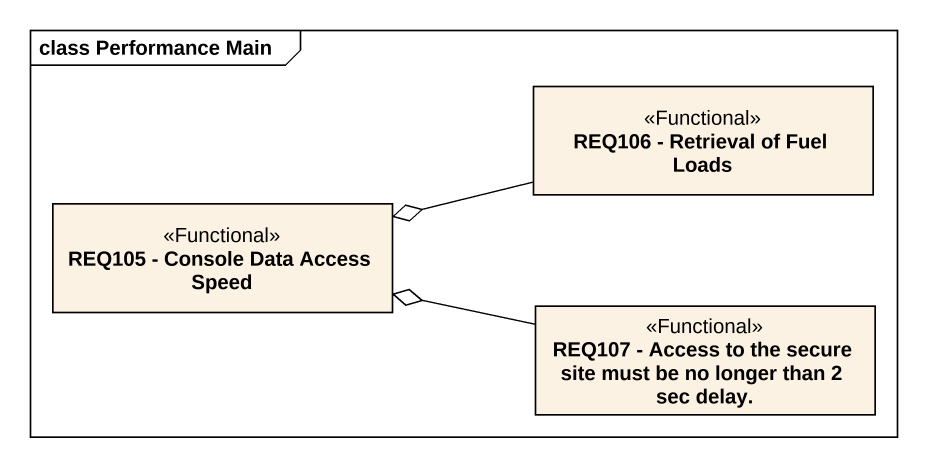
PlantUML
@startuml
mainframe class Performance Main
hide circle
hide empty members
class "REQ106 - Retrieval of Fuel Loads" as REQ106_Retrieval_of_Fuel <<Functional>>
class "REQ105 - Console Data Access Speed" as REQ105_Console_Data_Access <<Functional>>
class "REQ107 - Access to the secure site must be no longer than 2 sec delay." as REQ107_Access_to_the_secure <<Functional>>
REQ106_Retrieval_of_Fuel -left-o REQ105_Console_Data_Access
REQ107_Access_to_the_secure -left-o REQ105_Console_Data_Access
@enduml
